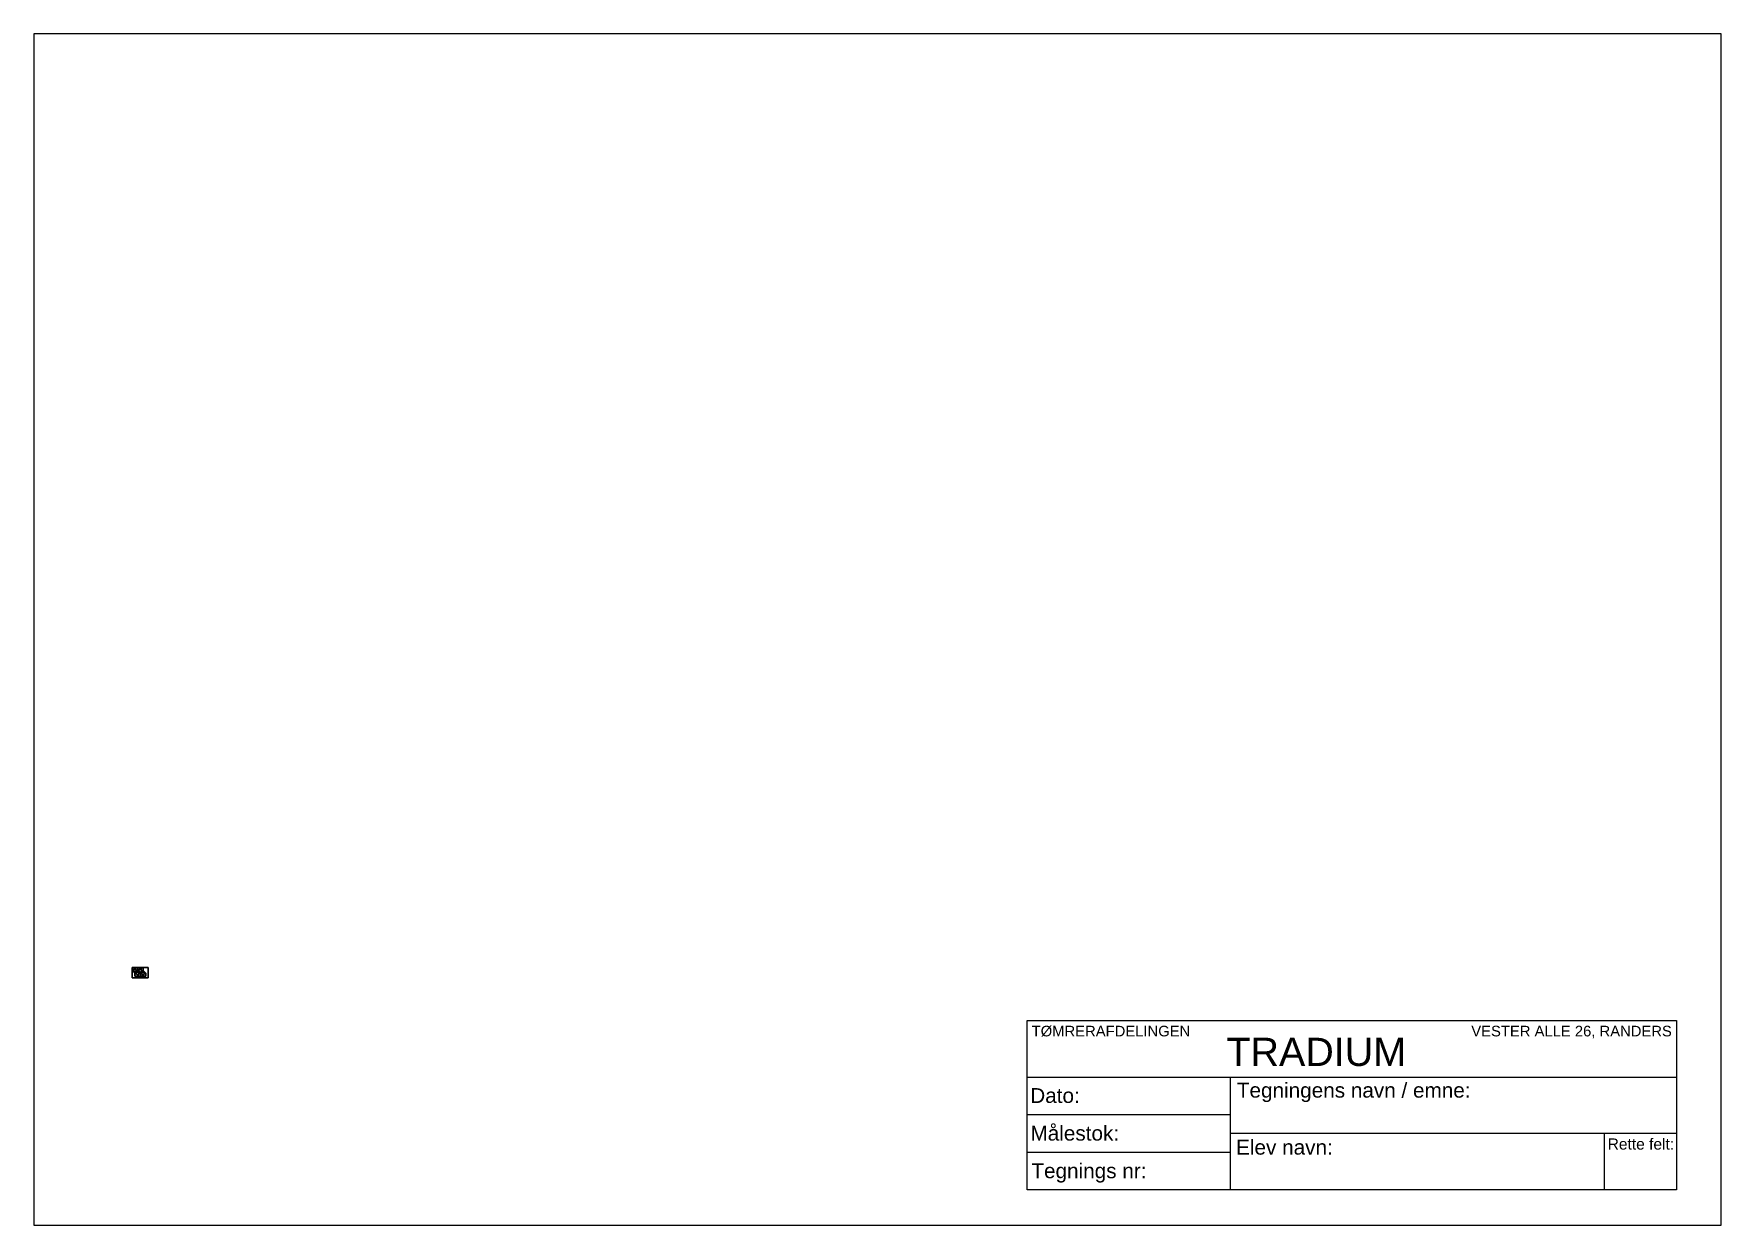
# Paper-space layout 'A4 liggende' of a CAD drawing. Header units: millimetres. Extents: x -5 to 294, y -5 to 206.
# The model-space entities are those that its viewports show. They can reach past a viewport. Long polylines and large blocks are cut down to what shows.
import ezdxf

# ---------------------------------------------------------------- set-up
doc = ezdxf.new("R2010")
doc.units = ezdxf.units.MM
for name, color, linetype, lineweight in [('Tegnehoved', 31, 'Continuous', 15), ('Tyk fuldstregslinje (Optegning)', 7, 'Continuous', 30), ('Tynd fuldstregslinje (Projektionslinje)', 30, 'Continuous', 9)]:
    doc.layers.add(name, color=color, linetype=linetype, lineweight=lineweight)
doc.layers.add('Usynling-linie-i-AutoCAD', color=4, linetype='Continuous', lineweight=9, plot=False)
doc.styles.add('Annotative', font='arial.ttf')

# ---------------------------------------------------------------- blocks, each defined once
blk = doc.blocks.new('Tegningshoved 2013')
at = {"layer": 'Tegnehoved', "color": 7}
for p, q in [((-83.72, 16.86), (-119.73, 16.86)), ((-83.72, 10.19), (-119.73, 10.19))]:
    blk.add_line(p, q, dxfattribs=at)
blk.add_lwpolyline([(-119.73, 3.53), (-119.73, 33.53), (-4.73, 33.53), (-4.73, 3.53)], close=True, dxfattribs=at)
for points in [[(-119.73, 23.53), (-4.73, 23.53), (-4.73, 13.53), (-83.72, 13.53)], [(-83.72, 3.53), (-83.72, 23.53)], [(-17.49, 3.53), (-17.49, 13.53)]]:
    blk.add_lwpolyline(points, dxfattribs=at)
at = {"layer": 'Tegnehoved', "color": 7, "style": 'Annotative'}
for s, height, p in [('TØMRERAFDELINGEN', 1.875, (-118.94, 30.74)), ('TRADIUM', 5, (-84.45, 25.5)), ('VESTER ALLE 26, RANDERS', 1.875, (-41.09, 30.74)), ('Dato:', 2.625, (-119.19, 18.95)), ('Tegningens navn / emne:', 2.625, (-82.6, 19.89)), ('Målestok:', 2.625, (-119.15, 12.28)), ('Elev navn:', 2.625, (-82.74, 9.79)), ('Rette felt:', 1.9688, (-16.94, 10.69)), ('Tegnings nr:', 2.625, (-118.99, 5.62))]:
    blk.add_text(s, height=height, dxfattribs=at).set_placement(p)
for tag, p in [('DATO', (-109.37, 18.66)), ('EMNE', (-82.82, 15.08)), ('MÅL', (-102.33, 12.11)), ('TEGN', (-97.3, 5.36)), ('NAVN', (-82.77, 5.17))]:
    blk.add_attdef(tag, p, '', height=3.5, dxfattribs=at)

msp = doc.modelspace()

# ---------------------------------------------------------------- linework, layer by layer
at = {"layer": 'Tyk fuldstregslinje (Optegning)'}
for p, q in [((60515, 15970), (59715, 15970)), ((59715, 15970), (59715, 15470)), ((59722, 15826), (59722, 15963)), ((59994, 15963), (59722, 15963)), ((59767, 15826), (59858, 15917)), ((59858, 15917), (59948, 15826)), ((59994, 15826), (59994, 15963)), ((60265, 15963), (59994, 15963)), ((60039, 15826), (60129, 15917)), ((60129, 15917), (60220, 15826)), ((60265, 15826), (60265, 15963)), ((60515, 15470), (60515, 15970)), ((59715, 15470), (60515, 15470)), ((59858, 15691), (59722, 15826)), ((59858, 15736), (59767, 15826)), ((59782, 15826), (59853, 15897)), ((59859, 15750), (59782, 15826)), ((59853, 15897), (59924, 15826)), ((59948, 15826), (59858, 15736)), ((59994, 15826), (59858, 15691)), ((59858, 15691), (59858, 15554)), ((59858, 15554), (60129, 15554)), ((59859, 15750), (59876, 15768)), ((59888, 15791), (59871, 15773)), ((59876, 15768), (59871, 15773)), ((59888, 15791), (59894, 15785)), ((59894, 15785), (59912, 15803)), ((59903, 15691), (59994, 15781)), ((59994, 15600), (59903, 15691)), ((59924, 15826), (59906, 15809)), ((59912, 15803), (59906, 15809)), ((59920, 15689), (59938, 15707)), ((59997, 15613), (59920, 15689)), ((59950, 15730), (59932, 15712)), ((59938, 15707), (59932, 15712)), ((59950, 15730), (59956, 15724)), ((59956, 15724), (59973, 15742)), ((59985, 15765), (59968, 15748)), ((59973, 15742), (59968, 15748)), ((59985, 15765), (60062, 15689)), ((60129, 15691), (59994, 15826)), ((59994, 15781), (60084, 15691)), ((60084, 15691), (59994, 15600)), ((59997, 15613), (60014, 15630)), ((60026, 15654), (60009, 15636)), ((60014, 15630), (60009, 15636)), ((60026, 15654), (60032, 15648)), ((60032, 15648), (60050, 15666)), ((60129, 15736), (60039, 15826)), ((60062, 15689), (60044, 15671)), ((60050, 15666), (60044, 15671)), ((60118, 15898), (60048, 15828)), ((60048, 15828), (60130, 15746)), ((60200, 15816), (60118, 15898)), ((60265, 15826), (60129, 15691)), ((60220, 15826), (60129, 15736)), ((60129, 15691), (60129, 15554)), ((60129, 15554), (60401, 15554)), ((60130, 15746), (60200, 15816)), ((60175, 15691), (60265, 15781)), ((60265, 15600), (60175, 15691)), ((60195, 15684), (60212, 15701)), ((60195, 15684), (60265, 15613)), ((60224, 15725), (60207, 15707)), ((60212, 15701), (60207, 15707)), ((60224, 15725), (60230, 15719)), ((60230, 15719), (60248, 15737)), ((60260, 15760), (60242, 15743)), ((60248, 15737), (60242, 15743)), ((60336, 15684), (60260, 15760)), ((60401, 15691), (60265, 15826)), ((60265, 15781), (60356, 15691)), ((60356, 15691), (60265, 15600)), ((60265, 15613), (60336, 15684)), ((60401, 15691), (60401, 15554))]:
    msp.add_line(p, q, dxfattribs=at)
for centre in [(59858, 15937), (60129, 15937), (59747, 15826), (59802, 15882), (59802, 15771), (59858, 15715), (59883, 15691), (59913, 15882), (59913, 15771), (59938, 15746), (59938, 15635), (59969, 15826), (59994, 15802), (59994, 15580), (60018, 15826), (60049, 15746), (60049, 15635), (60074, 15882), (60074, 15771), (60105, 15691), (60129, 15715), (60154, 15691), (60185, 15882), (60185, 15771), (60210, 15746), (60210, 15635), (60240, 15826), (60265, 15802), (60265, 15580), (60321, 15746), (60321, 15635), (60376, 15691)]:
    msp.add_circle(centre, 3, dxfattribs=at)

psp = doc.layouts.new('A4 liggende')

# ---------------------------------------------------------------- block references
at = {"layer": 'Tynd fuldstregslinje (Projektionslinje)'}
psp.add_blockref('Tegningshoved 2013', (290.42, -2.71), dxfattribs=at)

# ---------------------------------------------------------------- viewports
at = {"layer": 'Usynling-linie-i-AutoCAD', "ltscale": 0.4, "view_target_point": (855.56, 1194.29)}
psp.add_viewport(center=(144.18, 100.1), size=(298.83, 211.0546), view_center_point=(95838.59, 31554.61), view_height=59123.6665, dxfattribs=at)

doc.saveas('drawing.dxf')
